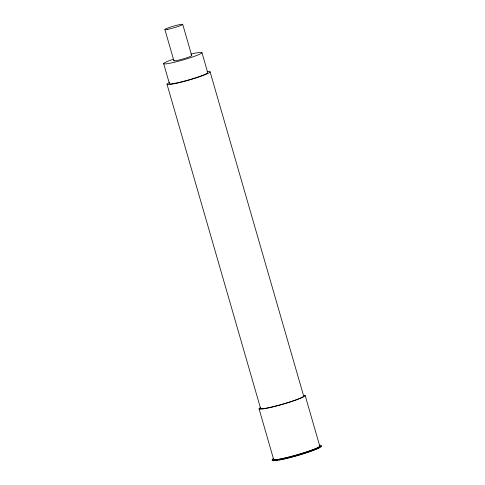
<?xml version="1.0" encoding="UTF-8"?>
<svg xmlns="http://www.w3.org/2000/svg" width="485" height="485" viewBox="0 0 485 485"><rect width="100%" height="100%" fill="white"/><g stroke="black" fill="none" stroke-linecap="round" stroke-linejoin="round"><path stroke-width="0.73" d="M305.162 395.499L319.73 445.976A24.001 2.176 -16.1 0 1 297.669 454.645A24.001 2.176 -16.1 0 1 273.637 459.356L259.069 408.879M210.108 71.883L303.652 395.99A22.419 2.031 -16.1 0 1 282.464 404.199A22.419 2.031 -16.1 0 1 260.572 408.382L167.022 84.275M201.96 52.641L207.713 72.574A19.927 1.807 -16.1 0 1 188.841 79.879A19.927 1.807 -16.1 0 1 169.417 83.584L163.663 63.65M182.718 24.353L191.72 55.551M164.9 29.543L173.903 60.74M319.676 445.236A25.584 2.322 -16.1 0 1 297.014 454.985A25.584 2.322 -16.1 0 1 273.467 458.513M321.337 446.073A25.584 2.322 -16.1 0 1 296.129 455.942A25.584 2.322 -16.1 0 1 272.6 459.871M319.385 447.37A24.001 2.176 -16.1 0 1 317.972 448.195M317.323 448.516A24.001 2.176 -16.1 0 1 291.855 456.961M291.127 457.149A24.001 2.176 -16.1 0 1 286.198 458.373M285.447 458.549A24.001 2.176 -16.1 0 1 281.27 459.447M280.548 459.586A24.001 2.176 -16.1 0 1 279.184 459.828M277.402 460.101A24.001 2.176 -16.1 0 1 275.953 460.253M191.29 55.448A9.282 0.843 -16.1 0 1 183.3 58.879A9.282 0.843 -16.1 0 1 174.079 60.461M190.878 54.132A19.927 1.807 -16.1 0 1 198.238 54.847A19.927 1.807 -16.1 0 1 168.635 63.462A19.927 1.807 -16.1 0 1 172.999 59.34M207.04 71.707A22.419 2.031 -16.1 0 1 188.92 80.092A22.419 2.031 -16.1 0 1 169.732 82.438M304.119 395.214A24.001 2.176 -16.1 0 1 281.591 404.599A24.001 2.176 -16.1 0 1 260.445 407.612M167.852 29.306A9.282 0.843 -16.1 0 0 182.536 24.632A9.282 0.843 -16.1 0 0 171.029 26.911A9.282 0.843 -16.1 0 0 167.852 29.306"/></g></svg>
